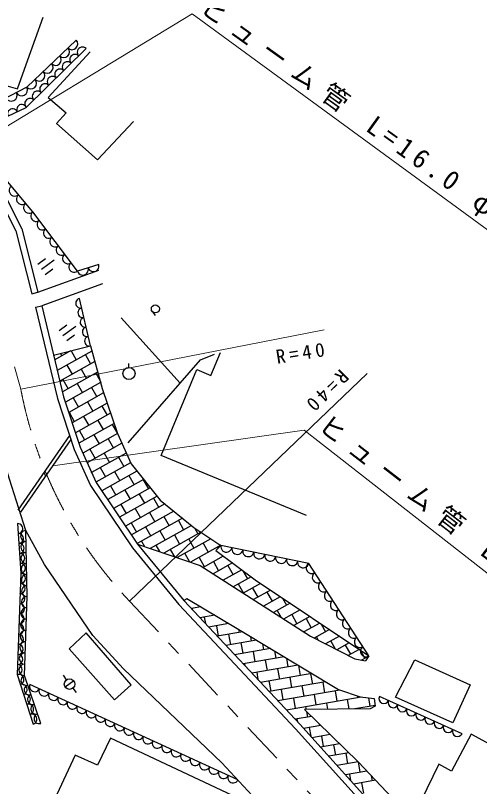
# Model space of a CAD drawing. Units: millimetres, scale not verified. Extents: x -61820 to 680000, y 20000 to 380000.
# Drawn here: x 424397 to 468316, y 268588 to 341606 of the extents above; entities that cross this region are included whole.
import ezdxf

# ---------------------------------------------------------------- set-up
doc = ezdxf.new("R2010")
doc.units = ezdxf.units.MM
doc.header["$LTSCALE"] = 1000
doc.linetypes.add('USER1', pattern=[8.2, 4, -1.4, 1.4, -1.4])
for name, color, linetype, lineweight in [('M-BGD', 7, 'Continuous', 25), ('M-BMK', 2, 'USER1', 13), ('M-STR-HTXT', 7, 'Continuous', 13), ('M-STR-STR3', 7, 'Continuous', 25)]:
    doc.layers.add(name, color=color, linetype=linetype, lineweight=lineweight)
doc.styles.add('ＭＳ ゴシック', font='')
doc.styles.get('ＭＳ ゴシック').set_extended_font_data('MS Gothic')

msp = doc.modelspace()

# ---------------------------------------------------------------- linework, layer by layer
at = {"layer": 'M-BGD'}
for p, q in [((425563, 337393), (427008, 341448)), ((427231, 318551), (426508, 318015)), ((428071, 318426), (426865, 317533)), ((426530, 315391), (432279, 317493)), ((427945, 317586), (427222, 317051)), ((432620, 316179), (426891, 314114)), ((426308, 313974), (426891, 314114)), ((437332, 313597), (437630, 313195)), ((439983, 306801), (434387, 312963)), ((429260, 312287), (428537, 311752)), ((430100, 312162), (428894, 311270)), ((429974, 311323), (429251, 310788)), ((435142, 308273), (435142, 308663)), ((429521, 301825), (424622, 294747)), ((429638, 301467), (424868, 294577)), ((429239, 278709), (428961, 279125)), ((429919, 278591), (429115, 277996)), ((429825, 277900), (430134, 277507))]:
    msp.add_line(p, q, dxfattribs=at)
for points in [[(431459, 338162), (427485, 333847), (429196, 332377), (428287, 331363), (432173, 327918), (435564, 331571)], [(423048, 335108), (424588, 334658), (425563, 337393)], [(419548, 328764), (420860, 327193), (422831, 324331), (424443, 321197), (425949, 315244), (426530, 315391)], [(420009, 329149), (421339, 327557), (423347, 324639), (425008, 321411), (426530, 315391)], [(426891, 314114), (428956, 305501), (430512, 300720), (432030, 297388), (435959, 291545), (440320, 286214), (451330, 274463), (458950, 266019), (466950, 257133), (471818, 252384), (473875, 250548)], [(426308, 313974), (428379, 305338), (429952, 300502), (431504, 297094), (435477, 291187), (439868, 285818), (450888, 274057), (458504, 265618), (466517, 256717), (471408, 251945), (473475, 250101)], [(451941, 294260), (438197, 299949), (441558, 308071), (442899, 307516), (443802, 309697)], [(435050, 301142), (441902, 309003), (443222, 309534)], [(427163, 289605), (425396, 292836), (423829, 297691), (421968, 303691), (421731, 305452)], [(460981, 252841), (451723, 262436), (443937, 270832), (434627, 279741), (431715, 282899), (427163, 289605)], [(479490, 267039), (467509, 273539), (465671, 270045), (464466, 270711), (462185, 266024), (466942, 263467), (466466, 262941), (469793, 261095), (470097, 261724), (473999, 259516), (472164, 255966), (478068, 252796), (480207, 256974), (483420, 255178), (484451, 256903), (484271, 262865)]]:
    msp.add_lwpolyline(points, dxfattribs=at)
for points in [[(433762, 276809), (435342, 278230), (431091, 283139), (429489, 281624)], [(462176, 280595), (467435, 278210), (465789, 274630), (460350, 277042)], [(444767, 251992), (450044, 263629), (447551, 266514), (433387, 273162), (432156, 270606), (430050, 271561), (427652, 266408), (428656, 265881), (428308, 265226), (429803, 264487), (429566, 264101), (439807, 259344), (437955, 255167)]]:
    msp.add_lwpolyline(points, close=True, dxfattribs=at)
for centre, radius in [((437638, 313823), 380), ((435142, 307703), 570), ((429517, 278294), 500)]:
    msp.add_circle(centre, radius, dxfattribs=at)
at = {"layer": 'M-BMK'}
for p, q in [((424309, 308333), (424903, 306232)), ((435188, 286153), (452789, 267357))]:
    msp.add_line(p, q, dxfattribs=at)
for centre, start, end in [((464202, 313689), 190.74316, 223.50244), ((463906, 313997), 203.05957, 203.56641)]:
    msp.add_arc(centre, 40000, start, end, dxfattribs=at)
at = {"layer": 'M-STR-HTXT'}
for p, q in [((424903, 306232), (453618, 311825)), ((435188, 286153), (457693, 307705))]:
    msp.add_line(p, q, dxfattribs=at)
for points in [[(418353, 327935), (441112, 341762), (475401, 316649)], [(427926, 298947), (451714, 302320), (486436, 275198)]]:
    msp.add_lwpolyline(points, dxfattribs=at)
at = {"layer": 'M-STR-STR3'}
for p, q in [((431504, 310310), (430457, 314799)), ((428014, 309433), (431504, 310310)), ((429613, 309835), (428118, 308996)), ((431636, 309822), (428360, 307986)), ((428652, 309593), (428779, 309367)), ((431013, 309473), (431502, 308601)), ((431906, 308827), (428603, 306975)), ((429268, 308495), (429757, 307623)), ((432176, 307832), (428845, 305965)), ((430629, 308112), (431119, 307240)), ((428885, 307134), (429374, 306261)), ((432446, 306837), (429127, 304976)), ((430246, 306751), (430736, 305878)), ((431608, 306367), (432097, 305495)), ((432742, 305857), (429442, 304007)), ((429863, 305389), (430352, 304517)), ((433070, 304894), (429758, 303037)), ((431225, 305006), (431714, 304134)), ((432586, 304623), (433075, 303751)), ((429480, 304028), (429969, 303156)), ((433397, 303932), (430073, 302067)), ((430841, 303645), (431331, 302772)), ((432203, 303262), (432692, 302389)), ((433725, 302969), (430389, 301098)), ((433564, 302879), (434053, 302006)), ((430458, 302283), (430947, 301411)), ((434053, 302006), (430766, 300163)), ((431820, 301900), (432309, 301028)), ((434463, 301090), (431182, 299249)), ((433181, 301517), (433670, 300645)), ((431436, 300539), (431926, 299667)), ((432798, 300156), (433287, 299284)), ((434159, 299773), (434648, 298900)), ((435284, 299257), (432014, 297423)), ((432415, 298794), (432904, 297922)), ((433776, 298411), (434265, 297539)), ((435137, 298028), (435626, 297156)), ((436524, 297659), (433128, 295755)), ((436499, 297645), (436988, 296773)), ((433393, 297050), (433882, 296178)), ((437159, 296869), (433688, 294922)), ((434754, 296667), (435243, 295795)), ((437793, 296078), (434248, 294090)), ((436116, 296284), (436605, 295411)), ((437477, 295901), (437966, 295028)), ((434371, 295306), (434860, 294433)), ((438537, 295348), (434808, 293257)), ((439373, 294671), (435367, 292425)), ((435733, 294922), (436222, 294050)), ((437094, 294539), (437583, 293667)), ((439263, 294760), (439327, 294645)), ((435349, 293561), (435838, 292689)), ((440209, 293993), (435927, 291592)), ((438455, 294156), (438944, 293284)), ((439816, 293773), (440306, 292901)), ((436711, 293178), (437200, 292306)), ((441045, 293315), (437155, 291134)), ((441354, 293075), (441667, 292518)), ((438072, 292795), (438561, 291923)), ((441951, 292677), (438424, 290699)), ((439433, 292412), (439922, 291539)), ((436328, 291817), (436604, 291323)), ((437689, 291434), (438024, 290836)), ((442885, 292054), (439692, 290264)), ((440795, 292029), (441284, 291156)), ((443819, 291432), (440961, 289829)), ((442156, 291646), (442645, 290773)), ((439050, 291050), (439443, 290349)), ((440412, 290667), (440863, 289862)), ((443517, 291262), (443576, 291157)), ((441773, 290284), (442262, 289412)), ((444053, 290416), (442146, 289347)), ((443134, 289901), (443623, 289029)), ((443947, 290495), (444006, 290390)), ((444931, 289762), (443100, 288735)), ((444496, 289518), (444985, 288646)), ((445810, 289108), (444054, 288124)), ((446688, 288454), (445008, 287512)), ((445916, 289029), (446346, 288263)), ((445474, 287774), (445963, 286901)), ((447595, 287816), (445962, 286901)), ((446835, 287390), (447324, 286518)), ((448527, 287193), (446916, 286289)), ((448196, 287007), (448685, 286135)), ((449460, 286569), (447870, 285678)), ((449666, 286432), (450047, 285752)), ((441949, 285599), (441043, 285442)), ((450392, 285946), (448824, 285066)), ((441106, 285453), (441122, 285357)), ((443270, 284813), (441861, 284569)), ((443244, 284829), (443247, 284809)), ((449175, 285263), (449544, 284605)), ((451325, 285322), (449778, 284455)), ((450536, 284880), (451025, 284007)), ((442262, 284639), (442367, 284028)), ((444375, 284156), (444403, 283995)), ((452258, 284698), (450732, 283843)), ((453190, 284075), (451686, 283232)), ((451897, 284496), (452386, 283624)), ((444591, 284027), (442679, 283696)), ((443418, 283824), (443588, 282839)), ((445507, 283482), (445559, 283180)), ((454123, 283451), (452680, 282642)), ((453334, 283979), (453748, 283241)), ((445908, 283241), (443497, 282823)), ((444574, 283010), (444744, 282024)), ((446640, 282799), (446715, 282366)), ((452875, 282752), (453041, 282457)), ((455055, 282828), (453748, 282095)), ((447215, 282452), (444315, 281950)), ((445730, 282195), (445901, 281210)), ((447773, 282115), (447871, 281551)), ((454237, 282369), (454650, 281632)), ((455988, 282204), (454816, 281547)), ((455598, 281986), (456087, 281114)), ((448522, 281664), (445133, 281077)), ((446886, 281380), (447057, 280395)), ((448907, 281432), (449027, 280736)), ((456920, 281581), (455884, 281000)), ((449830, 280875), (445951, 280204)), ((448042, 280566), (448213, 279580)), ((450040, 280749), (450183, 279922)), ((457840, 280950), (457148, 280562)), ((446071, 280224), (446103, 280042)), ((451137, 280087), (446769, 279330)), ((449198, 279751), (449369, 278766)), ((447227, 279410), (447348, 278713)), ((452444, 279299), (447588, 278457)), ((450354, 278936), (450525, 277951)), ((452325, 279278), (452495, 278293)), ((445437, 269214), (425770, 278269)), ((448383, 278595), (448554, 277610)), ((453752, 278510), (448406, 277584)), ((453481, 278463), (453651, 277478)), ((455108, 277730), (449224, 276711)), ((449539, 277780), (449710, 276795)), ((451510, 278122), (451681, 277136)), ((454637, 277649), (454807, 276663)), ((457118, 277064), (450042, 275838)), ((450695, 276966), (450866, 275981)), ((452666, 277307), (452837, 276322)), ((455793, 276834), (455948, 275937)), ((456750, 277165), (456778, 277005)), ((457796, 276985), (457934, 276190)), ((466663, 273597), (458836, 277122)), ((451851, 276151), (451898, 275884)), ((453822, 276493), (453923, 275910)), ((458424, 276275), (456514, 275944)), ((456949, 276019), (456961, 275950)), ((451928, 275709), (452022, 275166)), ((452413, 275234), (450860, 274965)), ((451037, 274995), (451083, 274726)), ((453294, 274371), (451667, 274089)), ((452193, 274181), (452337, 273347)), ((453150, 274512), (453178, 274351)), ((454175, 273509), (452459, 273212)), ((453349, 273366), (453520, 272381)), ((455055, 272647), (453251, 272334)), ((454505, 272551), (454676, 271566)), ((455936, 271784), (454043, 271456)), ((455661, 271737), (455832, 270751)), ((456817, 270922), (454835, 270579)), ((456817, 270922), (456988, 269937)), ((457646, 270051), (455627, 269701)), ((456002, 269766), (456105, 269171)), ((458058, 269618), (458144, 269122)), ((458475, 269180), (456419, 268823)), ((457158, 268952), (457329, 267966))]:
    msp.add_line(p, q, dxfattribs=at)
for points in [[(430141, 339273), (425477, 334809), (421509, 332751), (419361, 330172)], [(420227, 329571), (421988, 331267), (425425, 332899), (431091, 338464)], [(432280, 318037), (430263, 317392), (426036, 323004), (420587, 329505)], [(429651, 309856), (429657, 309846), (430140, 308984)], [(431504, 310310), (432593, 306292), (434053, 302006), (435337, 299141), (438083, 295717), (441281, 293124), (443835, 291421), (443359, 290934), (447097, 288149), (457848, 280961), (457513, 280498)], [(431991, 307729), (432403, 306993), (432480, 306856)], [(434874, 300173), (431598, 298336), (431522, 298294)], [(435890, 298450), (432568, 296587), (432500, 296549)], [(424592, 293489), (424896, 288786), (424552, 279186), (426084, 274493)], [(426789, 274574), (425243, 279099), (425512, 286585), (425396, 292836)], [(435959, 291545), (441893, 289509), (452310, 282832), (456522, 280672), (457513, 280498)], [(457848, 280961), (452148, 289720), (443835, 291421)], [(440320, 286214), (440624, 286388), (445545, 283460), (454962, 277780), (457005, 277077), (458352, 276920), (458432, 276209), (457953, 275963), (451751, 275882), (456817, 270922), (461155, 266363), (461742, 264878), (467329, 258929), (475264, 252037), (486555, 242776), (484207, 243769)], [(456959, 281603), (457003, 281525), (457449, 280730)], [(451169, 280092), (451173, 280065), (451339, 279107)]]:
    msp.add_lwpolyline(points, dxfattribs=at)
for centre, radius, start, end in [((429753, 338901), 538, 223.74525, 43.74525), ((428975, 338157), 538, 223.74525, 43.74525), ((430737, 338117), 496, 44.48938, 224.48938), ((428198, 337413), 538, 223.74525, 43.74525), ((430028, 337421), 496, 44.48938, 224.48938), ((427421, 336669), 538, 223.74525, 43.74525), ((429320, 336725), 496, 44.48938, 224.48938), ((426643, 335925), 538, 223.74525, 43.74525), ((428612, 336030), 496, 44.48938, 224.48938), ((425866, 335181), 538, 223.74525, 43.74525), ((427904, 335334), 496, 44.48938, 224.48938), ((424981, 334551), 559, 207.41341, 27.4134), ((426488, 333943), 496, 44.48938, 224.48938), ((427196, 334638), 496, 44.48938, 224.48938), ((423989, 334037), 559, 207.41341, 27.4134), ((425780, 333247), 496, 44.48938, 224.48938), ((424996, 332695), 476, 25.3985, 205.3985), ((424136, 332287), 476, 25.3985, 205.3985), ((424333, 325035), 530, 129.97101, 309.97102), ((425015, 324223), 530, 129.97101, 309.97102), ((425696, 323410), 530, 129.97101, 309.97102), ((426338, 322603), 502, 126.98795, 306.98795), ((426942, 321801), 502, 126.98795, 306.98795), ((427546, 321000), 502, 126.98795, 306.98795), ((428150, 320198), 502, 126.98795, 306.98795), ((428754, 319396), 502, 126.98795, 306.98795), ((429358, 318595), 502, 126.98795, 306.98795), ((429961, 317793), 502, 126.98795, 306.98795), ((430767, 317553), 529, 197.74023, 17.74024), ((431775, 317876), 529, 197.74023, 17.74024), ((430562, 314350), 461, 103.12372, 283.12373), ((430771, 313453), 461, 103.12372, 283.12373), ((430980, 312555), 461, 103.12372, 283.12373), ((431190, 311657), 461, 103.12372, 283.12373), ((431399, 310759), 461, 103.12372, 283.12373), ((424622, 293019), 471, 273.70093, 93.70096), ((425406, 292315), 521, 91.06064, 271.06065), ((424683, 292078), 471, 273.70093, 93.70096), ((424744, 291138), 471, 273.70093, 93.70096), ((425425, 291273), 521, 91.06064, 271.06065), ((444355, 291315), 530, 168.43515, 348.43516), ((424805, 290197), 471, 273.70093, 93.70096), ((425444, 290231), 521, 91.06064, 271.06065), ((445394, 291102), 530, 168.43515, 348.43516), ((446433, 290890), 530, 168.43515, 348.43516), ((447472, 290677), 530, 168.43515, 348.43516), ((448511, 290465), 530, 168.43515, 348.43516), ((449550, 290252), 530, 168.43515, 348.43516), ((450589, 290039), 530, 168.43515, 348.43516), ((451628, 289827), 530, 168.43515, 348.43516), ((424866, 289257), 471, 273.70093, 93.70096), ((425464, 289190), 521, 91.06064, 271.06065), ((452433, 289282), 523, 123.05069, 303.05067), ((424879, 288306), 480, 267.94904, 87.94901), ((425483, 288148), 521, 91.06064, 271.06065), ((453003, 288406), 523, 123.05069, 303.05067), ((424844, 287346), 480, 267.94904, 87.94901), ((453573, 287530), 522, 123.05069, 303.05067), ((425502, 287106), 521, 91.06064, 271.06065), ((454143, 286654), 523, 123.05069, 303.05067), ((424810, 286386), 480, 267.94904, 87.94901), ((425493, 286050), 535, 87.94177, 267.94176), ((424776, 285426), 480, 267.94904, 87.94901), ((425454, 284981), 535, 87.94177, 267.94176), ((454713, 285778), 523, 123.05069, 303.05067), ((424741, 284466), 480, 267.94904, 87.94901), ((455283, 284902), 523, 123.05069, 303.05067), ((425416, 283911), 535, 87.94177, 267.94176), ((455853, 284026), 523, 123.05069, 303.05067), ((424707, 283506), 480, 267.94904, 87.94901), ((425377, 282842), 535, 87.94177, 267.94176), ((456423, 283150), 523, 123.05069, 303.05067), ((424673, 282546), 480, 267.94904, 87.94901), ((456993, 282275), 523, 123.05069, 303.05067), ((424638, 281586), 480, 267.94904, 87.94901), ((425339, 281773), 535, 87.94177, 267.94176), ((425300, 280703), 535, 87.94177, 267.94176), ((457563, 281399), 523, 123.05069, 303.05067), ((424604, 280626), 480, 267.94904, 87.94901), ((424569, 279666), 480, 267.94904, 87.94901), ((425262, 279634), 535, 87.94177, 267.94176), ((424706, 278717), 494, 288.07208, 108.07211), ((425397, 278647), 478, 108.86307, 288.86307), ((425012, 277778), 494, 288.07208, 108.07211), ((426217, 278064), 492, 155.27823, 335.27823), ((425707, 277742), 478, 108.86307, 288.86307), ((427111, 277652), 492, 155.27823, 335.27823), ((425318, 276840), 494, 288.07208, 108.07211), ((426016, 276837), 478, 108.86307, 288.86307), ((428004, 277240), 492, 155.27823, 335.27823), ((428898, 276829), 492, 155.27823, 335.27823), ((459271, 276926), 477, 155.75836, 335.75836), ((425624, 275901), 494, 288.07208, 108.07211), ((426325, 275932), 478, 108.86307, 288.86307), ((429792, 276417), 492, 155.27823, 335.27823), ((430687, 276006), 492, 155.27823, 335.27823), ((460141, 276534), 477, 155.75836, 335.75836), ((461011, 276143), 477, 155.75836, 335.75836), ((425931, 274962), 494, 288.07208, 108.07211), ((426634, 275027), 478, 108.86307, 288.86307), ((431580, 275594), 492, 155.27823, 335.27823), ((432474, 275182), 492, 155.27823, 335.27823), ((461880, 275751), 477, 155.75836, 335.75836), ((462750, 275359), 477, 155.75836, 335.75836), ((433368, 274771), 492, 155.27823, 335.27823), ((434262, 274359), 492, 155.27823, 335.27823), ((463620, 274968), 477, 155.75836, 335.75836), ((464489, 274576), 477, 155.75836, 335.75836), ((435156, 273948), 492, 155.27823, 335.27823), ((465359, 274185), 477, 155.75836, 335.75836), ((466229, 273793), 477, 155.75836, 335.75836), ((436050, 273536), 492, 155.27823, 335.27823), ((436944, 273124), 492, 155.27823, 335.27823), ((437838, 272713), 492, 155.27823, 335.27823), ((438732, 272301), 492, 155.27823, 335.27823), ((439626, 271890), 492, 155.27823, 335.27823), ((440520, 271478), 492, 155.27823, 335.27823), ((441414, 271066), 492, 155.27823, 335.27823), ((442308, 270655), 492, 155.27823, 335.27823), ((443202, 270243), 492, 155.27823, 335.27823), ((444096, 269832), 492, 155.27823, 335.27823), ((444990, 269420), 492, 155.27823, 335.27823)]:
    msp.add_arc(centre, radius, start, end, dxfattribs=at)

# ---------------------------------------------------------------- texts
at = {"layer": 'M-STR-HTXT', "attachment_point": 7, "style": 'ＭＳ ゴシック'}
for s, insert, char_height, rotation in [('\\T1.41;ヒューム管\\~L=16.0\\~φ=800', (441382, 341634), 1833, 324.4), ('\\T1.39;R=40', (449169, 308595), 1320, 9.1), ('\\T1.39;R=40', (455121, 308216), 1320, 224.5), ('\\T1.41;ヒューム管\\~L=7.8\\~φ=300', (452598, 302095), 1833, 322.3)]:
    msp.add_mtext(s, dxfattribs=dict(at, insert=insert, char_height=char_height, rotation=rotation))

doc.saveas('drawing.dxf')
